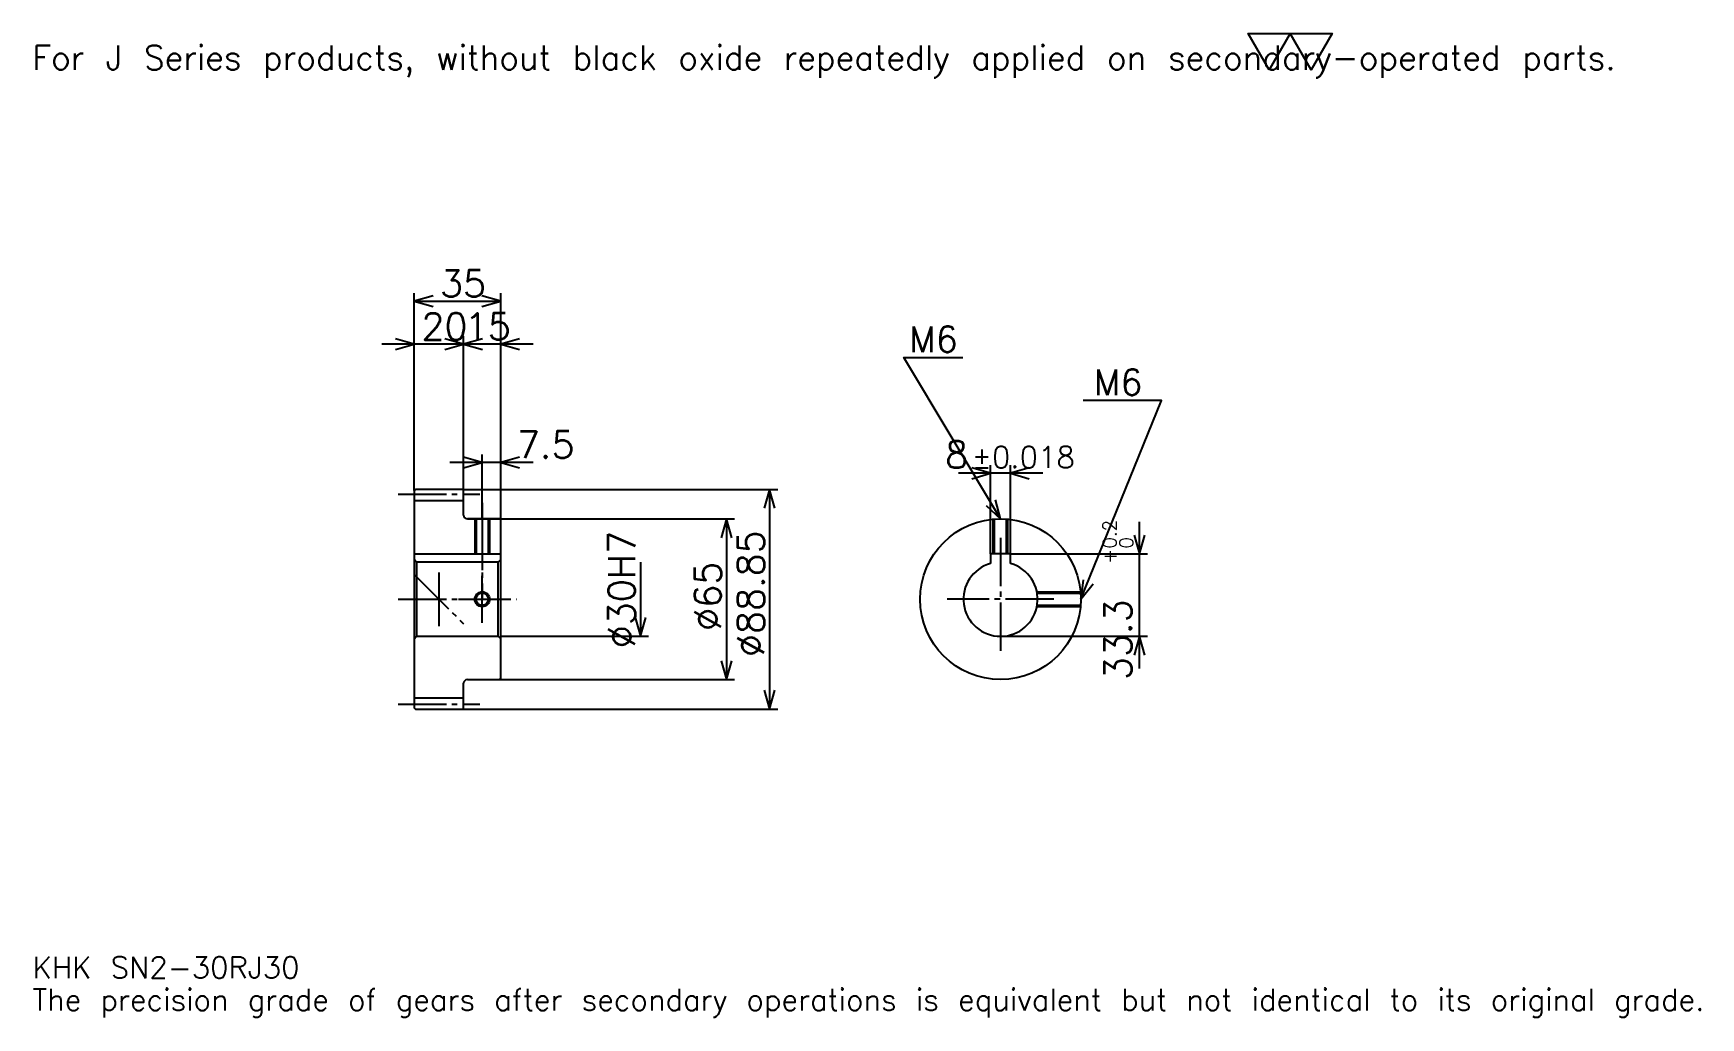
# Model space of a CAD drawing. Extents: x 22 to 696, y 8 to 406.
import ezdxf

# ---------------------------------------------------------------- set-up
doc = ezdxf.new("R2010")
doc.units = 0
doc.linetypes.add('DASHDOT', pattern=[26.086956, 19.565217, -2.173913, 2.173913, -2.173913])
doc.layers.get('0').update_dxf_attribs({"linetype": 'CONTINUOUS'})
doc.layers.add('DASHDOT', color=6, linetype='DASHDOT')
doc.styles.add('KANJI', font='TXT', dxfattribs={"bigfont": 'BIGFONT'})

msp = doc.modelspace()

# ---------------------------------------------------------------- linework, layer by layer
at = {"color": 5}
for p, q in [((176.086945, 221.600327), (176.086945, 300.948151)), ((176.086945, 297.687286), (211.086945, 297.687286)), ((211.086945, 221.600327), (211.086945, 300.948151)), ((196.086945, 221.600327), (196.086945, 283.556854)), ((209.130432, 280.295959), (163.043472, 280.295959)), ((224.130432, 280.295959), (183.043472, 280.295959)), ((224.130432, 232.469894), (190.543472, 232.469894)), ((203.586945, 221.600327), (203.586945, 235.730759)), ((409.152161, 195.473923), (409.152161, 231.343475)), ((417.152161, 195.473923), (417.152161, 231.343475)), ((430.195618, 228.082611), (396.108704, 228.082611)), ((176.086945, 221.100327), (176.086945, 221.600327)), ((195.586945, 221.600327), (211.086945, 221.600327)), ((196.086945, 221.100327), (196.086945, 221.600327)), ((203.586945, 209.67392), (203.586945, 221.600327)), ((203.586945, 209.67392), (203.586945, 221.600327)), ((211.086945, 221.600327), (323.043457, 221.600327)), ((211.086945, 209.17392), (211.086945, 221.600327)), ((319.782593, 221.600327), (319.782593, 132.747513)), ((197.586945, 209.67392), (211.086945, 209.67392)), ((211.086945, 209.67392), (305.652161, 209.67392)), ((302.391296, 209.67392), (302.391296, 144.67392)), ((469.32608, 149.130447), (469.32608, 208.517395)), ((267.608704, 192.17392), (267.608704, 162.17392)), ((417.152161, 195.473923), (472.586945, 195.473923)), ((211.086945, 162.17392), (270.869568, 162.17392)), ((413.152161, 162.17392), (472.586945, 162.17392)), ((197.586945, 144.67392), (211.086945, 144.67392)), ((211.086945, 144.67392), (305.652161, 144.67392)), ((195.586945, 132.747513), (211.086945, 132.747513)), ((211.086945, 132.747513), (323.043457, 132.747513))]:
    msp.add_line(p, q, dxfattribs=at)
at = {"color": 4}
for p, q in [((176.086945, 217.100327), (196.086945, 217.100327)), ((176.086945, 195.473923), (211.086945, 195.473923)), ((177.086945, 192.17392), (177.086945, 162.17392)), ((210.086945, 192.17392), (211.086945, 193.17392)), ((210.086945, 162.17392), (211.086945, 161.17392)), ((176.086945, 137.247513), (196.086945, 137.247513))]:
    msp.add_line(p, q, dxfattribs=at)
at = {"color": 7}
msp.add_line((186.086945, 188.043488), (186.086945, 166.304352), dxfattribs=at)
msp.add_lwpolyline([(521.739136, 391.304352), (513.260864, 406), (547.17395, 406), (538.695679, 391.304352), (530.217407, 406), (521.739136, 391.304352)], dxfattribs=at)
at = {"color": 5}
for points in [[(183.695633, 299.861206), (176.086945, 297.687286), (183.695633, 295.513367)], [(203.478241, 295.513367), (211.086945, 297.687286), (203.478241, 299.861206)], [(168.478256, 278.12207), (176.086945, 280.295959), (168.478256, 282.469879)], [(188.478241, 278.12207), (196.086945, 280.295959), (188.478241, 282.469879)], [(203.695648, 282.469879), (196.086945, 280.295959), (203.695648, 278.12207)], [(218.695648, 282.469879), (211.086945, 280.295959), (218.695648, 278.12207)], [(413.152161, 209.67392), (374.021729, 274.891296), (397.934753, 274.891296)], [(445.652161, 177.17392), (478.260864, 257.5), (446.521729, 257.5)], [(195.978241, 230.295975), (203.586945, 232.469894), (195.978241, 234.643799)], [(218.695648, 234.643799), (211.086945, 232.469894), (218.695648, 230.295975)], [(401.543457, 225.908707), (409.152161, 228.082611), (401.543457, 230.256531)], [(424.760864, 230.256531), (417.152161, 228.082611), (424.760864, 225.908707)], [(321.956512, 213.991638), (319.782593, 221.600327), (317.608673, 213.991638)], [(407.373413, 215.079849), (413.152161, 209.67392), (411.101624, 217.316788)], [(304.565186, 202.065216), (302.391296, 209.67392), (300.217377, 202.065216)], [(467.152161, 203.082611), (469.32608, 195.473923), (471.5, 203.082611)], [(446.499847, 185.04155), (445.652161, 177.17392), (450.528381, 183.406143)], [(265.434784, 169.782608), (267.608704, 162.17392), (269.782593, 169.782608)], [(471.5, 154.565216), (469.32608, 162.17392), (467.152161, 154.565216)], [(300.217377, 152.282623), (302.391296, 144.67392), (304.565186, 152.282623)], [(317.608673, 140.356201), (319.782593, 132.747513), (321.956512, 140.356201)]]:
    msp.add_lwpolyline(points, dxfattribs=at)
at = {"color": 4}
for points in [[(196.086945, 211.17392), (196.086945, 221.100327), (195.586945, 221.600327), (176.586945, 221.600327), (176.086945, 221.100327), (176.086945, 161.17392)], [(197.586945, 144.67392), (210.586945, 144.67392), (211.086945, 145.17392), (211.086945, 209.17392), (210.586945, 209.67392), (197.586945, 209.67392)], [(200.586945, 209.67392), (200.586945, 195.473923)], [(201.126953, 209.67392), (201.126953, 195.473923)], [(206.046936, 209.67392), (206.046936, 195.473923)], [(206.586945, 209.67392), (206.586945, 195.473923)], [(410.152161, 195.473923), (410.152161, 209.535156)], [(410.692139, 195.473923), (410.692139, 209.580688)], [(415.612183, 195.473923), (415.612183, 209.580688)], [(416.152161, 195.473923), (416.152161, 209.535156)], [(176.086945, 161.17392), (177.086945, 162.17392), (210.086945, 162.17392), (210.086945, 192.17392), (177.086945, 192.17392), (176.086945, 193.17392)], [(417.152161, 191.630753), (417.152161, 195.473923), (409.152161, 195.473923), (409.152161, 191.630753)], [(427.849121, 180.17392), (445.513397, 180.17392)], [(427.949066, 179.633926), (445.558929, 179.633926)], [(427.849121, 174.17392), (445.513397, 174.17392)], [(427.949066, 174.713913), (445.558929, 174.713913)], [(176.086945, 161.17392), (176.086945, 133.247513), (176.586945, 132.747513), (195.586945, 132.747513), (196.086945, 133.247513), (196.086945, 143.17392)]]:
    msp.add_lwpolyline(points, dxfattribs=at)
for centre, radius in [((413.152161, 177.17392), 32.5), ((203.586945, 177.17392), 2.46)]:
    msp.add_circle(centre, radius, dxfattribs=at)
at = {"color": 7}
msp.add_circle((203.586945, 177.17392), 3, dxfattribs=at)
at = {"color": 4}
for centre, radius, start, end in [((197.586945, 211.17392), 1.5, 180, 270), ((413.152161, 177.17392), 15, 105.466010323, 74.533989677), ((197.586945, 143.17392), 1.5, 90, 180)]:
    msp.add_arc(centre, radius, start, end, dxfattribs=at)
at = {"layer": 'DASHDOT', "color": 7}
for p, q in [((169.565201, 219.600327), (202.608688, 219.600327)), ((203.586945, 209.67392), (203.586945, 177.17392)), ((413.152161, 201.995667), (413.152161, 155.652176)), ((176.086945, 187.17392), (196.086945, 167.17392)), ((169.565201, 177.17392), (217.608688, 177.17392)), ((434.673889, 177.17392), (391.630432, 177.17392)), ((169.565201, 134.747513), (202.608688, 134.747513))]:
    msp.add_line(p, q, dxfattribs=at)
for points in [[(203.586945, 216.195663), (203.586945, 188.952179)], [(203.586945, 167.652176), (203.586945, 186.695663)], [(194.065201, 177.17392), (213.108688, 177.17392)]]:
    msp.add_lwpolyline(points, dxfattribs=at)

# ---------------------------------------------------------------- texts
at = {"color": 7, "style": 'KANJI'}
for s, height, p in [('For J Series products, without black oxide repeatedly applied on secondary-operated parts.', 9.782609, (21.73913, 391.304352)), ('35', 10.869565, (186.521729, 299.426422)), ('20', 10.869565, (179.021729, 282.035095)), ('15', 10.869565, (196.521729, 282.035095)), ('M6', 10.434783, (376.195618, 277.065216)), ('M6', 10.434783, (450.869568, 259.67392)), ('7.5', 10.869565, (217.608688, 234.209015)), ('8', 10.869565, (390.71521, 230.256531)), ('%%p0.018', 8.695652, (401.474762, 230.256531)), ('KHK SN2-30RJ30', 8.695652, (21.73913, 23.913044)), ('The precision grade of gears after secondary operations is equivalent but not identical to its original grade.', 8.695652, (21.73913, 10.869565))]:
    msp.add_text(s, height=height, dxfattribs=at).set_placement(p)
for s, height, p in [('%%c30H7', 10.869565, (265.434784, 157.33696)), ('%%c88.85', 10.869565, (317.608673, 153.804352)), ('0.2', 5.434783, (459.978241, 197.635635)), ('+', 5.434783, (459.978241, 191.548676)), ('0', 5.434783, (466.717377, 197.635635)), ('%%c65', 10.869565, (300.217377, 164.402176)), ('33.3', 10.869565, (466.065216, 144.500885))]:
    msp.add_text(s, height=height, rotation=90, dxfattribs=at).set_placement(p)

doc.saveas('drawing.dxf')
